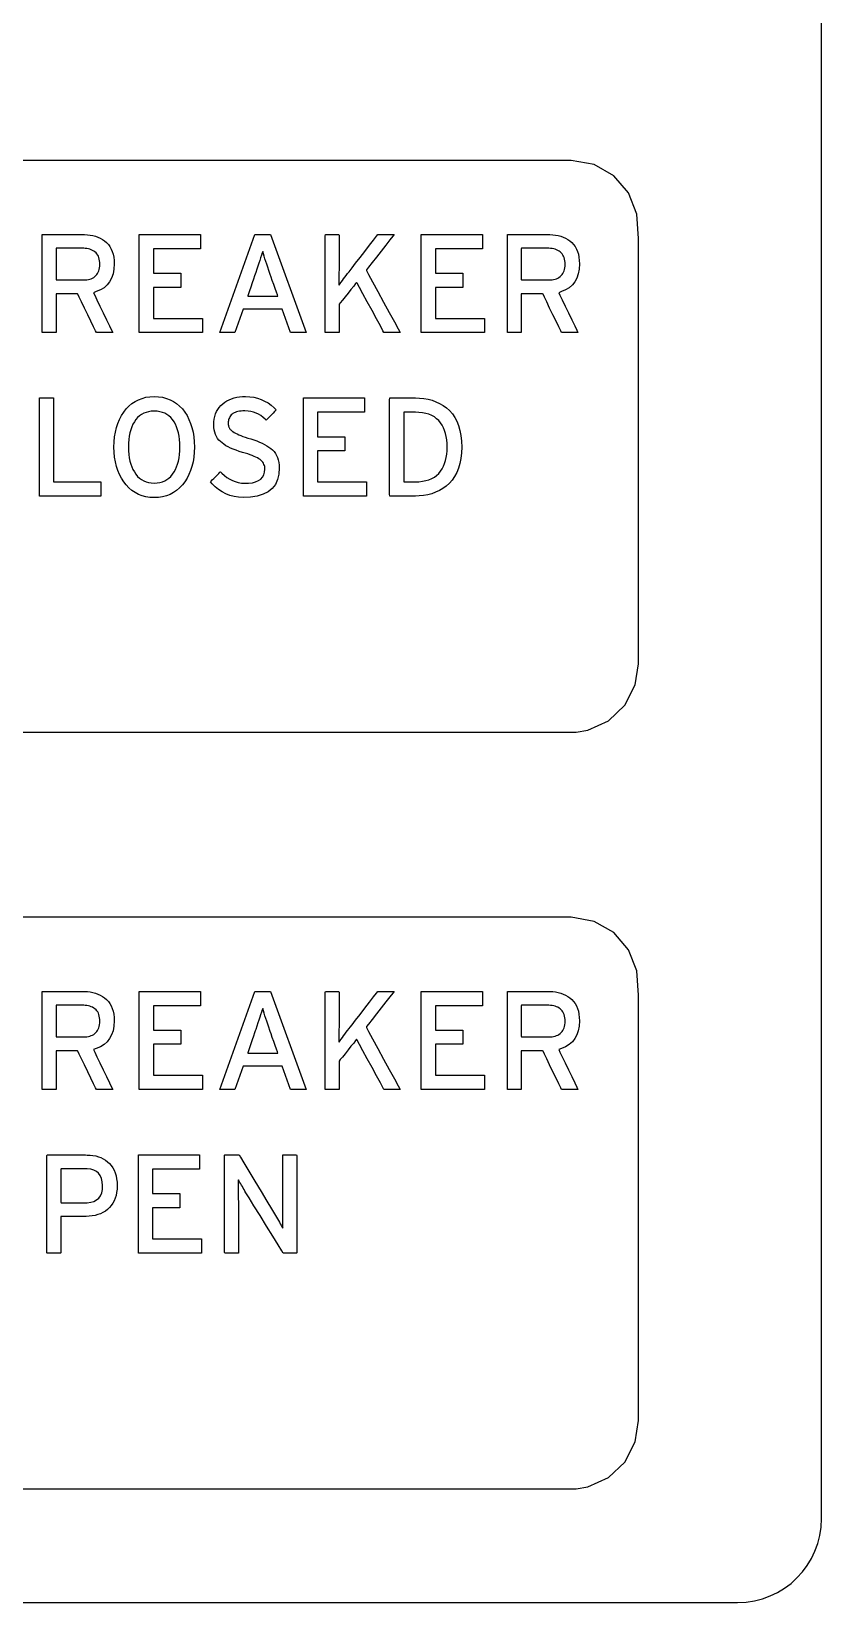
# Model space of a CAD drawing. Extents: x 1 to 47.7, y 0.2 to 33.3.
# Drawn here: x 17.438 to 18.378, y 10.799 to 12.667 of the extents above; entities that cross this region are included whole.
import ezdxf

# ---------------------------------------------------------------- set-up
doc = ezdxf.new("R2010")
doc.units = 0
doc.header["$MEASUREMENT"] = 0
doc.layers.add('4_0_____DWG', color=7, linetype='CONTINUOUS')

msp = doc.modelspace()

# ---------------------------------------------------------------- linework, layer by layer
at = {"layer": '4_0_____DWG'}
for points in [[(17.3985, 10.7985), (17.4756, 10.7985), (17.513, 10.7985), (17.5497, 10.7985), (17.5855, 10.7985), (17.6205, 10.7985), (17.6548, 10.7985), (17.6882, 10.7985), (17.7208, 10.7985), (17.7526, 10.7985), (17.7835, 10.7985), (17.8136, 10.7985), (17.8428, 10.7985), (17.8712, 10.7985), (17.8987, 10.7985), (17.9253, 10.7985), (17.951, 10.7985), (17.9758, 10.7985), (17.9997, 10.7985), (18.0226, 10.7985), (18.0447, 10.7985), (18.0658, 10.7985), (18.086, 10.7985), (18.1052, 10.7985), (18.1235, 10.7985), (18.1407, 10.7985), (18.157, 10.7985), (18.1724, 10.7985), (18.1867, 10.7985), (18.2, 10.7985), (18.2123, 10.7985), (18.2236, 10.7985), (18.2338, 10.7985), (18.243, 10.7985), (18.2512, 10.7985), (18.2582, 10.7985), (18.2643, 10.7985), (18.2692, 10.7985), (18.2731, 10.7985), (18.2759, 10.7985), (18.2775, 10.7985), (18.2781, 10.7985), (18.2883, 10.799), (18.2982, 10.8005), (18.3078, 10.803), (18.317, 10.8064), (18.3257, 10.8106), (18.334, 10.8156), (18.3417, 10.8214), (18.3488, 10.8278), (18.3552, 10.8349), (18.361, 10.8426), (18.366, 10.8509), (18.3702, 10.8596), (18.3736, 10.8688), (18.376, 10.8784), (18.3776, 10.8883), (18.3781, 10.8985), (18.3781, 10.8992), (18.3781, 10.901), (18.3781, 10.9042), (18.3781, 10.9085), (18.3781, 10.914), (18.3781, 10.9207), (18.3781, 10.9286), (18.3781, 10.9375), (18.3781, 10.9476), (18.3781, 10.9588), (18.3781, 10.9711), (18.3781, 10.9844), (18.3781, 10.9988), (18.3781, 11.0141), (18.3781, 11.0305), (18.3781, 11.0478), (18.3781, 11.0661), (18.3781, 11.0854), (18.3781, 11.1055), (18.3781, 11.1265), (18.3781, 11.1484), (18.3781, 11.1712), (18.3781, 11.1948), (18.3781, 11.2192), (18.3781, 11.2444), (18.3781, 11.2704), (18.3781, 11.3246), (18.3781, 11.3817), (18.3781, 11.4415), (18.3781, 11.5038), (18.3781, 11.5686), (18.3781, 11.6355), (18.3781, 11.7045), (18.3781, 11.7754), (18.3781, 11.8481), (18.3781, 11.9224), (18.3781, 11.9981), (18.3781, 12.075), (18.3781, 12.1531), (18.3781, 12.2322), (18.3781, 12.312), (18.3781, 12.4734), (18.3781, 12.6361), (18.3781, 12.7988)], [(17.2329, 11.8335), (17.4397, 11.8335), (17.6464, 11.8335), (17.7435, 11.8335), (17.8331, 11.8335), (17.9126, 11.8335), (17.9796, 11.8335), (18.0314, 11.8335), (18.0657, 11.8335), (18.0798, 11.8335), (18.0862, 11.8338), (18.1, 11.8361), (18.1248, 11.8472), (18.1442, 11.8657), (18.1565, 11.8898), (18.1601, 11.915), (18.1601, 11.9244), (18.1601, 11.9415), (18.1601, 11.9948), (18.1601, 12.0667), (18.1601, 12.1492), (18.1601, 12.3129), (18.1601, 12.3779), (18.1601, 12.4207), (18.1584, 12.4496), (18.1485, 12.475), (18.1309, 12.4953), (18.1076, 12.5087), (18.0801, 12.5135), (18.0801, 12.5135), (18.069, 12.5135), (18.0374, 12.5135), (17.9879, 12.5135), (17.923, 12.5135), (17.8451, 12.5135), (17.7569, 12.5135), (17.5591, 12.5135), (17.3499, 12.5135)], [(17.5665, 12.3089), (17.5665, 12.4255), (17.6393, 12.4255), (17.6393, 12.4086), (17.5834, 12.4086), (17.5834, 12.3796), (17.6159, 12.3796), (17.6159, 12.3627), (17.5834, 12.3627), (17.5834, 12.3258), (17.6418, 12.3258), (17.6418, 12.3089), (17.5665, 12.3089)], [(17.7464, 12.3089), (17.7366, 12.3366), (17.6899, 12.3366), (17.6802, 12.3089), (17.6621, 12.3089), (17.7041, 12.4255), (17.7226, 12.4255), (17.7651, 12.3089), (17.7464, 12.3089)], [(17.9018, 12.3089), (17.9018, 12.4255), (17.9746, 12.4255), (17.9746, 12.4086), (17.9187, 12.4086), (17.9187, 12.3796), (17.9512, 12.3796), (17.9512, 12.3627), (17.9187, 12.3627), (17.9187, 12.3258), (17.9771, 12.3258), (17.9771, 12.3089), (17.9018, 12.3089)], [(17.4476, 12.1144), (17.4476, 12.2311), (17.4645, 12.2311), (17.4645, 12.1315), (17.5208, 12.1315), (17.5208, 12.1144), (17.4476, 12.1144)], [(17.7617, 12.1144), (17.7617, 12.2311), (17.8345, 12.2311), (17.8345, 12.2141), (17.7786, 12.2141), (17.7786, 12.1851), (17.811, 12.1851), (17.811, 12.1682), (17.7786, 12.1682), (17.7786, 12.1314), (17.8369, 12.1314), (17.8369, 12.1144), (17.7617, 12.1144)], [(17.2329, 10.9336), (17.4397, 10.9336), (17.6464, 10.9336), (17.7435, 10.9336), (17.8331, 10.9336), (17.9126, 10.9336), (17.9796, 10.9336), (18.0314, 10.9336), (18.0657, 10.9336), (18.0798, 10.9336), (18.0862, 10.9338), (18.1, 10.9361), (18.1248, 10.9472), (18.1442, 10.9657), (18.1565, 10.9898), (18.1601, 11.0151), (18.1601, 11.0244), (18.1601, 11.0415), (18.1601, 11.0948), (18.1601, 11.1668), (18.1601, 11.2492), (18.1601, 11.413), (18.1601, 11.4779), (18.1601, 11.5207), (18.1584, 11.5497), (18.1485, 11.575), (18.1309, 11.5953), (18.1076, 11.6087), (18.0801, 11.6136), (18.0801, 11.6136), (18.069, 11.6136), (18.0374, 11.6136), (17.9879, 11.6136), (17.923, 11.6136), (17.8451, 11.6136), (17.7569, 11.6136), (17.5591, 11.6136), (17.3499, 11.6136)], [(17.5665, 11.4087), (17.5665, 11.5253), (17.6393, 11.5253), (17.6393, 11.5084), (17.5834, 11.5084), (17.5834, 11.4794), (17.6159, 11.4794), (17.6159, 11.4625), (17.5834, 11.4625), (17.5834, 11.4256), (17.6418, 11.4256), (17.6418, 11.4087), (17.5665, 11.4087)], [(17.7464, 11.4087), (17.7366, 11.4364), (17.6899, 11.4364), (17.6802, 11.4087), (17.6621, 11.4087), (17.7041, 11.5253), (17.7226, 11.5253), (17.7651, 11.4087), (17.7464, 11.4087)], [(17.9018, 11.4087), (17.9018, 11.5253), (17.9746, 11.5253), (17.9746, 11.5084), (17.9187, 11.5084), (17.9187, 11.4794), (17.9512, 11.4794), (17.9512, 11.4625), (17.9187, 11.4625), (17.9187, 11.4256), (17.9771, 11.4256), (17.9771, 11.4087), (17.9018, 11.4087)], [(17.5654, 11.2142), (17.5654, 11.3309), (17.6382, 11.3309), (17.6382, 11.3139), (17.5823, 11.3139), (17.5823, 11.2849), (17.6148, 11.2849), (17.6148, 11.268), (17.5823, 11.268), (17.5823, 11.2312), (17.6406, 11.2312), (17.6406, 11.2142), (17.5654, 11.2142)]]:
    msp.add_lwpolyline(points, dxfattribs=at)
for points in [[(17.5367, 12.3906), (17.5363, 12.3844), (17.5352, 12.3788), (17.5335, 12.3738), (17.5312, 12.3694), (17.5282, 12.3656), (17.5245, 12.3623), (17.5202, 12.3596), (17.5153, 12.3576), (17.512, 12.3563), (17.5134, 12.3534), (17.5161, 12.3478), (17.5196, 12.3405), (17.5236, 12.3323), (17.5275, 12.3242), (17.531, 12.317), (17.5336, 12.3117), (17.5349, 12.309), (17.5345, 12.3089), (17.5329, 12.3089), (17.5303, 12.3089), (17.5271, 12.3089), (17.5238, 12.3089), (17.5205, 12.3089), (17.5178, 12.3089), (17.516, 12.3089), (17.5154, 12.3089), (17.5144, 12.3109), (17.5121, 12.3157), (17.5088, 12.3224), (17.5051, 12.3301), (17.5012, 12.3381), (17.4977, 12.3454), (17.4949, 12.3511), (17.4933, 12.3545), (17.4928, 12.355), (17.4911, 12.355), (17.488, 12.355), (17.484, 12.355), (17.4796, 12.355), (17.4753, 12.355), (17.4715, 12.355), (17.4688, 12.355), (17.4675, 12.355), (17.4675, 12.3539), (17.4675, 12.3498), (17.4675, 12.3435), (17.4675, 12.3359), (17.4675, 12.328), (17.4675, 12.3204), (17.4675, 12.3142), (17.4675, 12.31), (17.4675, 12.3089), (17.4666, 12.3089), (17.4648, 12.3089), (17.4624, 12.3089), (17.4596, 12.3089), (17.4567, 12.3089), (17.4542, 12.3089), (17.4522, 12.3089), (17.451, 12.3089), (17.4509, 12.3102), (17.4509, 12.3187), (17.4509, 12.3333), (17.4509, 12.3517), (17.4509, 12.3718), (17.4509, 12.3914), (17.4509, 12.4083), (17.4509, 12.4204), (17.4509, 12.4255), (17.4524, 12.4255), (17.4571, 12.4255), (17.464, 12.4255), (17.4722, 12.4255), (17.4807, 12.4255), (17.4887, 12.4255), (17.4953, 12.4255), (17.4994, 12.4255), (17.5014, 12.4255), (17.5049, 12.4253), (17.5082, 12.4249), (17.5114, 12.4243), (17.5144, 12.4235), (17.5173, 12.4224), (17.5201, 12.4211), (17.5227, 12.4196), (17.5252, 12.4179), (17.5276, 12.4159), (17.5297, 12.4136), (17.5315, 12.4111), (17.5331, 12.4083), (17.5344, 12.4053), (17.5354, 12.402), (17.5361, 12.3985), (17.5366, 12.3947)], [(17.5197, 12.3901), (17.5196, 12.3923), (17.5193, 12.3943), (17.5189, 12.3962), (17.5184, 12.398), (17.5178, 12.3996), (17.517, 12.4011), (17.516, 12.4025), (17.515, 12.4037), (17.5137, 12.4048), (17.5124, 12.4058), (17.511, 12.4067), (17.5094, 12.4074), (17.5078, 12.408), (17.506, 12.4085), (17.5042, 12.4088), (17.5022, 12.409), (17.5004, 12.4091), (17.4988, 12.4091), (17.4951, 12.4091), (17.4901, 12.4091), (17.4844, 12.4091), (17.4786, 12.4091), (17.4734, 12.4091), (17.4695, 12.4091), (17.4676, 12.4091), (17.4675, 12.4083), (17.4675, 12.405), (17.4675, 12.3999), (17.4675, 12.3936), (17.4675, 12.3869), (17.4675, 12.3806), (17.4675, 12.3755), (17.4675, 12.3722), (17.4676, 12.3715), (17.4695, 12.3715), (17.4734, 12.3715), (17.4786, 12.3715), (17.4844, 12.3715), (17.4901, 12.3715), (17.4951, 12.3715), (17.4988, 12.3715), (17.5004, 12.3715), (17.5022, 12.3715), (17.5041, 12.3717), (17.5059, 12.372), (17.5077, 12.3724), (17.5093, 12.373), (17.5108, 12.3737), (17.5123, 12.3745), (17.5136, 12.3755), (17.5148, 12.3766), (17.5159, 12.3778), (17.5169, 12.3791), (17.5177, 12.3806), (17.5184, 12.3823), (17.5189, 12.384), (17.5193, 12.3859), (17.5196, 12.388)], [(17.8575, 12.3089), (17.8563, 12.3111), (17.8532, 12.3169), (17.8486, 12.3253), (17.8433, 12.3351), (17.8377, 12.3453), (17.8325, 12.3549), (17.8283, 12.3626), (17.8257, 12.3675), (17.825, 12.3686), (17.8238, 12.3671), (17.8215, 12.3642), (17.8183, 12.3603), (17.8148, 12.3559), (17.8112, 12.3515), (17.808, 12.3475), (17.8056, 12.3444), (17.8042, 12.3427), (17.8041, 12.3421), (17.8041, 12.3397), (17.8041, 12.3355), (17.8041, 12.3302), (17.8041, 12.3245), (17.8041, 12.3189), (17.8041, 12.314), (17.8041, 12.3105), (17.8041, 12.3089), (17.8036, 12.3089), (17.8021, 12.3089), (17.7999, 12.3089), (17.7973, 12.3089), (17.7944, 12.3089), (17.7918, 12.3089), (17.7896, 12.3089), (17.7881, 12.3089), (17.7877, 12.309), (17.7877, 12.3144), (17.7877, 12.3266), (17.7877, 12.3434), (17.7877, 12.3629), (17.7877, 12.3828), (17.7877, 12.401), (17.7877, 12.4155), (17.7877, 12.4241), (17.7878, 12.4255), (17.7888, 12.4255), (17.7908, 12.4255), (17.7933, 12.4255), (17.7961, 12.4255), (17.7988, 12.4255), (17.8013, 12.4255), (17.8031, 12.4255), (17.804, 12.4255), (17.8041, 12.4247), (17.8041, 12.4215), (17.8041, 12.4163), (17.8041, 12.4099), (17.8041, 12.4031), (17.8041, 12.3965), (17.8041, 12.3909), (17.8041, 12.387), (17.8041, 12.3855), (17.8041, 12.383), (17.804, 12.3806), (17.804, 12.3782), (17.804, 12.3758), (17.804, 12.3734), (17.8039, 12.3711), (17.8039, 12.3687), (17.8038, 12.3664), (17.8041, 12.3653), (17.8053, 12.3671), (17.8067, 12.3689), (17.808, 12.3708), (17.8095, 12.3727), (17.811, 12.3748), (17.8126, 12.3769), (17.8143, 12.3791), (17.8161, 12.3813), (17.8172, 12.3829), (17.8197, 12.386), (17.8238, 12.3914), (17.8291, 12.3981), (17.8348, 12.4055), (17.8404, 12.4127), (17.8452, 12.419), (17.8487, 12.4235), (17.8502, 12.4255), (17.8508, 12.4255), (17.8525, 12.4255), (17.8551, 12.4255), (17.8582, 12.4255), (17.8615, 12.4255), (17.8647, 12.4255), (17.8673, 12.4255), (17.869, 12.4255), (17.8695, 12.4255), (17.8679, 12.4235), (17.8645, 12.4191), (17.8597, 12.413), (17.8542, 12.4059), (17.8485, 12.3987), (17.8433, 12.3921), (17.8392, 12.3868), (17.8368, 12.3837), (17.8367, 12.3827), (17.8393, 12.3778), (17.844, 12.3691), (17.8502, 12.3577), (17.8571, 12.3451), (17.8639, 12.3326), (17.8699, 12.3215), (17.8744, 12.3133), (17.8766, 12.3091), (17.8764, 12.3089), (17.8748, 12.3089), (17.8723, 12.3089), (17.8692, 12.3089), (17.866, 12.3089), (17.8628, 12.3089), (17.8601, 12.3089), (17.8582, 12.3089)], [(18.0901, 12.3906), (18.0897, 12.3844), (18.0886, 12.3788), (18.0869, 12.3738), (18.0845, 12.3694), (18.0816, 12.3656), (18.0779, 12.3623), (18.0736, 12.3596), (18.0687, 12.3576), (18.0654, 12.3563), (18.0668, 12.3534), (18.0695, 12.3478), (18.073, 12.3405), (18.077, 12.3323), (18.0809, 12.3242), (18.0844, 12.317), (18.087, 12.3117), (18.0882, 12.309), (18.0879, 12.3089), (18.0863, 12.3089), (18.0837, 12.3089), (18.0805, 12.3089), (18.0772, 12.3089), (18.0739, 12.3089), (18.0712, 12.3089), (18.0694, 12.3089), (18.0688, 12.3089), (18.0678, 12.3109), (18.0655, 12.3157), (18.0622, 12.3224), (18.0585, 12.3301), (18.0546, 12.3381), (18.0511, 12.3454), (18.0483, 12.3511), (18.0467, 12.3545), (18.0462, 12.355), (18.0445, 12.355), (18.0414, 12.355), (18.0374, 12.355), (18.033, 12.355), (18.0287, 12.355), (18.0249, 12.355), (18.0222, 12.355), (18.0209, 12.355), (18.0209, 12.3539), (18.0209, 12.3498), (18.0209, 12.3435), (18.0209, 12.3359), (18.0209, 12.328), (18.0209, 12.3204), (18.0209, 12.3142), (18.0209, 12.31), (18.0208, 12.3089), (18.02, 12.3089), (18.0182, 12.3089), (18.0158, 12.3089), (18.013, 12.3089), (18.0101, 12.3089), (18.0075, 12.3089), (18.0055, 12.3089), (18.0044, 12.3089), (18.0043, 12.3102), (18.0043, 12.3187), (18.0043, 12.3333), (18.0043, 12.3517), (18.0043, 12.3718), (18.0043, 12.3914), (18.0043, 12.4083), (18.0043, 12.4204), (18.0043, 12.4255), (18.0058, 12.4255), (18.0105, 12.4255), (18.0174, 12.4255), (18.0255, 12.4255), (18.0341, 12.4255), (18.0421, 12.4255), (18.0487, 12.4255), (18.0528, 12.4255), (18.0548, 12.4255), (18.0582, 12.4253), (18.0616, 12.4249), (18.0647, 12.4243), (18.0678, 12.4235), (18.0707, 12.4224), (18.0735, 12.4211), (18.0761, 12.4196), (18.0786, 12.4179), (18.081, 12.4159), (18.0831, 12.4136), (18.0849, 12.4111), (18.0865, 12.4083), (18.0878, 12.4053), (18.0888, 12.402), (18.0895, 12.3985), (18.0899, 12.3947)], [(18.0731, 12.3901), (18.0729, 12.3923), (18.0727, 12.3943), (18.0723, 12.3962), (18.0718, 12.398), (18.0711, 12.3996), (18.0703, 12.4011), (18.0694, 12.4025), (18.0683, 12.4037), (18.0671, 12.4048), (18.0658, 12.4058), (18.0644, 12.4067), (18.0628, 12.4074), (18.0612, 12.408), (18.0594, 12.4085), (18.0576, 12.4088), (18.0556, 12.409), (18.0538, 12.4091), (18.0522, 12.4091), (18.0485, 12.4091), (18.0435, 12.4091), (18.0378, 12.4091), (18.032, 12.4091), (18.0268, 12.4091), (18.0229, 12.4091), (18.021, 12.4091), (18.0209, 12.4083), (18.0209, 12.405), (18.0209, 12.3999), (18.0209, 12.3936), (18.0209, 12.3869), (18.0209, 12.3806), (18.0209, 12.3755), (18.0209, 12.3722), (18.021, 12.3715), (18.0229, 12.3715), (18.0268, 12.3715), (18.032, 12.3715), (18.0378, 12.3715), (18.0435, 12.3715), (18.0485, 12.3715), (18.0522, 12.3715), (18.0538, 12.3715), (18.0556, 12.3715), (18.0575, 12.3717), (18.0593, 12.372), (18.0611, 12.3724), (18.0627, 12.373), (18.0642, 12.3737), (18.0656, 12.3745), (18.067, 12.3755), (18.0682, 12.3766), (18.0693, 12.3778), (18.0703, 12.3791), (18.0711, 12.3806), (18.0718, 12.3823), (18.0723, 12.384), (18.0727, 12.3859), (18.0729, 12.388)], [(17.7219, 12.379), (17.7206, 12.3829), (17.7193, 12.3865), (17.7182, 12.3901), (17.7171, 12.3934), (17.716, 12.3966), (17.715, 12.3997), (17.7141, 12.4026), (17.7133, 12.4054), (17.7125, 12.4038), (17.7117, 12.4009), (17.7107, 12.3979), (17.7098, 12.3948), (17.7087, 12.3915), (17.7076, 12.388), (17.7064, 12.3843), (17.7051, 12.3804), (17.7044, 12.3785), (17.7036, 12.3762), (17.7023, 12.3725), (17.7008, 12.3679), (17.6991, 12.3631), (17.6975, 12.3585), (17.6962, 12.3548), (17.6954, 12.3526), (17.6955, 12.3522), (17.6981, 12.3522), (17.7027, 12.3522), (17.7087, 12.3522), (17.7152, 12.3522), (17.7215, 12.3522), (17.7268, 12.3522), (17.7303, 12.3522), (17.7312, 12.3522), (17.7307, 12.3537), (17.7296, 12.3569), (17.7281, 12.3612), (17.7264, 12.3661), (17.7247, 12.3709), (17.7233, 12.375), (17.7223, 12.3779)], [(17.632, 12.1728), (17.6318, 12.1666), (17.6313, 12.1607), (17.6304, 12.1551), (17.6291, 12.1498), (17.6275, 12.1447), (17.6256, 12.14), (17.6233, 12.1356), (17.6207, 12.1315), (17.6177, 12.1277), (17.6144, 12.1242), (17.6109, 12.1212), (17.6071, 12.1186), (17.603, 12.1165), (17.5987, 12.1149), (17.5941, 12.1137), (17.5892, 12.1129), (17.5841, 12.1126), (17.579, 12.1129), (17.5742, 12.1137), (17.5697, 12.1149), (17.5654, 12.1165), (17.5614, 12.1186), (17.5576, 12.1212), (17.5541, 12.1242), (17.5509, 12.1277), (17.5479, 12.1315), (17.5453, 12.1356), (17.5429, 12.14), (17.5409, 12.1447), (17.5393, 12.1498), (17.538, 12.1551), (17.5371, 12.1607), (17.5366, 12.1666), (17.5363, 12.1728), (17.5366, 12.179), (17.5371, 12.1849), (17.538, 12.1905), (17.5393, 12.1959), (17.5409, 12.2009), (17.5429, 12.2057), (17.5453, 12.2101), (17.5479, 12.2143), (17.5509, 12.2181), (17.5541, 12.2215), (17.5576, 12.2245), (17.5614, 12.227), (17.5654, 12.2291), (17.5697, 12.2307), (17.5742, 12.2319), (17.579, 12.2326), (17.5841, 12.2329), (17.5892, 12.2326), (17.5941, 12.2319), (17.5987, 12.2307), (17.603, 12.2291), (17.6071, 12.227), (17.6109, 12.2245), (17.6144, 12.2215), (17.6177, 12.2181), (17.6207, 12.2143), (17.6233, 12.2101), (17.6256, 12.2057), (17.6275, 12.2009), (17.6291, 12.1959), (17.6304, 12.1905), (17.6313, 12.1849), (17.6318, 12.179)], [(17.733, 12.1479), (17.7325, 12.1406), (17.731, 12.1341), (17.7283, 12.1284), (17.7246, 12.1236), (17.7197, 12.1197), (17.7138, 12.1166), (17.7067, 12.1144), (17.6986, 12.113), (17.6901, 12.1126), (17.6845, 12.113), (17.6792, 12.1139), (17.6742, 12.1153), (17.6695, 12.1171), (17.665, 12.1194), (17.6608, 12.1221), (17.6568, 12.1253), (17.6531, 12.1289), (17.6511, 12.1315), (17.6518, 12.1322), (17.6532, 12.1336), (17.655, 12.1354), (17.657, 12.1374), (17.659, 12.1394), (17.6609, 12.1413), (17.6623, 12.1427), (17.663, 12.1434), (17.6648, 12.1418), (17.6677, 12.139), (17.6708, 12.1367), (17.674, 12.1346), (17.6773, 12.1329), (17.6807, 12.1316), (17.6842, 12.1306), (17.6879, 12.13), (17.6916, 12.1297), (17.6964, 12.1298), (17.701, 12.1303), (17.7049, 12.1313), (17.7083, 12.1328), (17.711, 12.1346), (17.7132, 12.1369), (17.7147, 12.1397), (17.7156, 12.1429), (17.716, 12.1465), (17.7159, 12.1481), (17.7157, 12.1495), (17.7153, 12.1509), (17.7148, 12.1522), (17.7142, 12.1534), (17.7134, 12.1546), (17.7125, 12.1557), (17.7115, 12.1568), (17.7102, 12.1578), (17.7088, 12.1588), (17.7071, 12.1598), (17.7052, 12.1607), (17.7031, 12.1617), (17.7008, 12.1627), (17.6982, 12.1636), (17.6955, 12.1645), (17.6925, 12.1654), (17.6891, 12.1664), (17.6852, 12.1676), (17.6816, 12.1689), (17.6783, 12.1702), (17.6751, 12.1715), (17.6722, 12.1729), (17.6695, 12.1744), (17.6671, 12.176), (17.6649, 12.1776), (17.6629, 12.1792), (17.6611, 12.181), (17.6596, 12.183), (17.6583, 12.1852), (17.6572, 12.1877), (17.6563, 12.1903), (17.6557, 12.1932), (17.6553, 12.1962), (17.6551, 12.1995), (17.6552, 12.2029), (17.6555, 12.2061), (17.6562, 12.2092), (17.6571, 12.2122), (17.6583, 12.2149), (17.6598, 12.2175), (17.6615, 12.2199), (17.6635, 12.2222), (17.6658, 12.2243), (17.6682, 12.2261), (17.6708, 12.2277), (17.6735, 12.229), (17.6763, 12.2302), (17.6793, 12.2312), (17.6824, 12.2319), (17.6857, 12.2325), (17.6891, 12.2328), (17.6928, 12.2329), (17.6978, 12.2326), (17.7026, 12.232), (17.7071, 12.2309), (17.7115, 12.2294), (17.7156, 12.2275), (17.7196, 12.2253), (17.7234, 12.2226), (17.7269, 12.2195), (17.7293, 12.2171), (17.7286, 12.2164), (17.7273, 12.215), (17.7256, 12.2132), (17.7236, 12.2111), (17.7216, 12.209), (17.7197, 12.2071), (17.7183, 12.2057), (17.7175, 12.2048), (17.7162, 12.2058), (17.7138, 12.2081), (17.7111, 12.2101), (17.7084, 12.2117), (17.7055, 12.2131), (17.7024, 12.2142), (17.6991, 12.2151), (17.6958, 12.2156), (17.6922, 12.2158), (17.6895, 12.2158), (17.6875, 12.2156), (17.6855, 12.2154), (17.6837, 12.215), (17.6821, 12.2146), (17.6805, 12.214), (17.6792, 12.2134), (17.6779, 12.2127), (17.6768, 12.2118), (17.6758, 12.2109), (17.675, 12.2098), (17.6742, 12.2088), (17.6736, 12.2077), (17.6731, 12.2065), (17.6727, 12.2053), (17.6724, 12.204), (17.6722, 12.2026), (17.6721, 12.2013), (17.6722, 12.2006), (17.6722, 12.2), (17.6723, 12.1993), (17.6724, 12.1987), (17.6725, 12.1981), (17.6727, 12.1976), (17.6729, 12.197), (17.6731, 12.1965), (17.6733, 12.196), (17.6736, 12.1954), (17.6739, 12.1949), (17.6743, 12.1943), (17.6747, 12.1938), (17.6752, 12.1933), (17.6757, 12.1928), (17.6763, 12.1923), (17.6769, 12.1917), (17.6778, 12.1911), (17.6792, 12.1902), (17.6809, 12.1892), (17.6828, 12.1883), (17.6849, 12.1874), (17.6872, 12.1864), (17.6898, 12.1855), (17.6926, 12.1845), (17.6956, 12.1835), (17.6992, 12.1824), (17.7028, 12.1813), (17.7063, 12.18), (17.7095, 12.1787), (17.7126, 12.1773), (17.7154, 12.1758), (17.7181, 12.1743), (17.7206, 12.1727), (17.7229, 12.1711), (17.725, 12.1693), (17.7268, 12.1673), (17.7285, 12.1652), (17.7298, 12.1628), (17.7309, 12.1602), (17.7318, 12.1574), (17.7325, 12.1545), (17.7329, 12.1513)], [(17.95, 12.1727), (17.9497, 12.1657), (17.9489, 12.1592), (17.9478, 12.1531), (17.9462, 12.1475), (17.9441, 12.1424), (17.9416, 12.1377), (17.9387, 12.1335), (17.9353, 12.1297), (17.9315, 12.1264), (17.9275, 12.1236), (17.9234, 12.1211), (17.919, 12.119), (17.9144, 12.1173), (17.9097, 12.116), (17.9047, 12.1151), (17.8995, 12.1146), (17.8949, 12.1144), (17.8934, 12.1144), (17.89, 12.1144), (17.8853, 12.1144), (17.8799, 12.1144), (17.8745, 12.1144), (17.8697, 12.1144), (17.8661, 12.1144), (17.8643, 12.1144), (17.8641, 12.1168), (17.8641, 12.1269), (17.8641, 12.1429), (17.8641, 12.1624), (17.8641, 12.1831), (17.8641, 12.2026), (17.8641, 12.2185), (17.8641, 12.2287), (17.8643, 12.2311), (17.8661, 12.2311), (17.8697, 12.2311), (17.8745, 12.2311), (17.8799, 12.2311), (17.8853, 12.2311), (17.89, 12.2311), (17.8934, 12.2311), (17.8949, 12.2311), (17.8996, 12.231), (17.9049, 12.2305), (17.9099, 12.2296), (17.9147, 12.2284), (17.9193, 12.2267), (17.9237, 12.2247), (17.9279, 12.2222), (17.9318, 12.2194), (17.9356, 12.2161), (17.9389, 12.2124), (17.9418, 12.2081), (17.9442, 12.2034), (17.9462, 12.1982), (17.9478, 12.1926), (17.949, 12.1864), (17.9497, 12.1798)], [(17.6148, 12.1728), (17.6147, 12.1774), (17.6144, 12.1817), (17.6138, 12.1858), (17.6131, 12.1897), (17.6121, 12.1933), (17.6109, 12.1967), (17.6096, 12.1999), (17.608, 12.2028), (17.6061, 12.2055), (17.6041, 12.2078), (17.6018, 12.2098), (17.5994, 12.2115), (17.5967, 12.2129), (17.5939, 12.214), (17.5908, 12.2148), (17.5876, 12.2153), (17.5841, 12.2155), (17.5807, 12.2153), (17.5775, 12.2148), (17.5745, 12.214), (17.5717, 12.2129), (17.5691, 12.2115), (17.5667, 12.2098), (17.5644, 12.2078), (17.5624, 12.2055), (17.5606, 12.2028), (17.5589, 12.1999), (17.5575, 12.1967), (17.5563, 12.1933), (17.5553, 12.1897), (17.5546, 12.1858), (17.554, 12.1817), (17.5537, 12.1774), (17.5536, 12.1728), (17.5537, 12.1683), (17.554, 12.164), (17.5546, 12.1599), (17.5553, 12.1561), (17.5563, 12.1525), (17.5575, 12.1491), (17.5589, 12.146), (17.5606, 12.1431), (17.5624, 12.1404), (17.5644, 12.1379), (17.5667, 12.1358), (17.5691, 12.134), (17.5717, 12.1326), (17.5745, 12.1314), (17.5775, 12.1306), (17.5807, 12.1301), (17.5841, 12.13), (17.5876, 12.1301), (17.5908, 12.1306), (17.5939, 12.1314), (17.5967, 12.1326), (17.5994, 12.134), (17.6018, 12.1358), (17.6041, 12.1379), (17.6061, 12.1404), (17.608, 12.1431), (17.6096, 12.146), (17.6109, 12.1491), (17.6121, 12.1525), (17.6131, 12.1561), (17.6138, 12.1599), (17.6144, 12.164), (17.6147, 12.1683)], [(17.9328, 12.1727), (17.9326, 12.1771), (17.9323, 12.1812), (17.9316, 12.1852), (17.9308, 12.1889), (17.9297, 12.1924), (17.9283, 12.1957), (17.9267, 12.1987), (17.9249, 12.2016), (17.9227, 12.2042), (17.9202, 12.2065), (17.9175, 12.2086), (17.9144, 12.2103), (17.9109, 12.2117), (17.9072, 12.2127), (17.9032, 12.2135), (17.8989, 12.214), (17.8949, 12.2141), (17.8942, 12.2141), (17.8927, 12.2141), (17.8906, 12.2141), (17.8882, 12.2141), (17.8857, 12.2141), (17.8836, 12.2141), (17.8819, 12.2141), (17.8811, 12.2141), (17.881, 12.2124), (17.881, 12.2053), (17.881, 12.1939), (17.881, 12.1801), (17.881, 12.1654), (17.881, 12.1516), (17.881, 12.1402), (17.881, 12.133), (17.8811, 12.1314), (17.8819, 12.1314), (17.8836, 12.1314), (17.8857, 12.1314), (17.8882, 12.1314), (17.8906, 12.1314), (17.8927, 12.1314), (17.8942, 12.1314), (17.8949, 12.1314), (17.8989, 12.1315), (17.9032, 12.132), (17.9072, 12.1328), (17.9109, 12.1339), (17.9144, 12.1353), (17.9175, 12.137), (17.9202, 12.1391), (17.9227, 12.1415), (17.9249, 12.1442), (17.9267, 12.147), (17.9283, 12.1501), (17.9297, 12.1533), (17.9308, 12.1568), (17.9316, 12.1605), (17.9323, 12.1643), (17.9326, 12.1684)], [(17.5367, 11.4904), (17.5363, 11.4842), (17.5352, 11.4786), (17.5335, 11.4736), (17.5312, 11.4692), (17.5282, 11.4654), (17.5245, 11.4621), (17.5202, 11.4594), (17.5153, 11.4574), (17.512, 11.4561), (17.5134, 11.4532), (17.5161, 11.4476), (17.5196, 11.4403), (17.5236, 11.4321), (17.5275, 11.424), (17.531, 11.4168), (17.5336, 11.4115), (17.5349, 11.4088), (17.5345, 11.4087), (17.5329, 11.4087), (17.5303, 11.4087), (17.5271, 11.4087), (17.5238, 11.4087), (17.5205, 11.4087), (17.5178, 11.4087), (17.516, 11.4087), (17.5154, 11.4087), (17.5144, 11.4107), (17.5121, 11.4155), (17.5088, 11.4222), (17.5051, 11.4299), (17.5012, 11.4379), (17.4977, 11.4452), (17.4949, 11.4509), (17.4933, 11.4543), (17.4928, 11.4548), (17.4911, 11.4548), (17.488, 11.4548), (17.484, 11.4548), (17.4796, 11.4548), (17.4753, 11.4548), (17.4715, 11.4548), (17.4688, 11.4548), (17.4675, 11.4548), (17.4675, 11.4537), (17.4675, 11.4496), (17.4675, 11.4433), (17.4675, 11.4357), (17.4675, 11.4278), (17.4675, 11.4202), (17.4675, 11.414), (17.4675, 11.4098), (17.4675, 11.4087), (17.4666, 11.4087), (17.4648, 11.4087), (17.4624, 11.4087), (17.4596, 11.4087), (17.4567, 11.4087), (17.4542, 11.4087), (17.4522, 11.4087), (17.451, 11.4087), (17.4509, 11.41), (17.4509, 11.4185), (17.4509, 11.4331), (17.4509, 11.4515), (17.4509, 11.4716), (17.4509, 11.4912), (17.4509, 11.5081), (17.4509, 11.5202), (17.4509, 11.5253), (17.4524, 11.5253), (17.4571, 11.5253), (17.464, 11.5253), (17.4722, 11.5253), (17.4807, 11.5253), (17.4887, 11.5253), (17.4953, 11.5253), (17.4994, 11.5253), (17.5014, 11.5253), (17.5049, 11.5251), (17.5082, 11.5247), (17.5114, 11.5241), (17.5144, 11.5233), (17.5173, 11.5222), (17.5201, 11.5209), (17.5227, 11.5194), (17.5252, 11.5177), (17.5276, 11.5157), (17.5297, 11.5134), (17.5315, 11.5109), (17.5331, 11.5081), (17.5344, 11.5051), (17.5354, 11.5018), (17.5361, 11.4983), (17.5366, 11.4945)], [(17.8575, 11.4087), (17.8563, 11.4109), (17.8532, 11.4167), (17.8486, 11.4251), (17.8433, 11.4349), (17.8377, 11.4451), (17.8325, 11.4547), (17.8283, 11.4624), (17.8257, 11.4673), (17.825, 11.4684), (17.8238, 11.4669), (17.8215, 11.464), (17.8183, 11.4601), (17.8148, 11.4557), (17.8112, 11.4513), (17.808, 11.4473), (17.8056, 11.4442), (17.8042, 11.4425), (17.8041, 11.4419), (17.8041, 11.4395), (17.8041, 11.4353), (17.8041, 11.43), (17.8041, 11.4243), (17.8041, 11.4187), (17.8041, 11.4138), (17.8041, 11.4103), (17.8041, 11.4087), (17.8036, 11.4087), (17.8021, 11.4087), (17.7999, 11.4087), (17.7973, 11.4087), (17.7944, 11.4087), (17.7918, 11.4087), (17.7896, 11.4087), (17.7881, 11.4087), (17.7877, 11.4088), (17.7877, 11.4142), (17.7877, 11.4264), (17.7877, 11.4432), (17.7877, 11.4627), (17.7877, 11.4826), (17.7877, 11.5008), (17.7877, 11.5153), (17.7877, 11.5239), (17.7878, 11.5253), (17.7888, 11.5253), (17.7908, 11.5253), (17.7933, 11.5253), (17.7961, 11.5253), (17.7988, 11.5253), (17.8013, 11.5253), (17.8031, 11.5253), (17.804, 11.5253), (17.8041, 11.5245), (17.8041, 11.5213), (17.8041, 11.5161), (17.8041, 11.5097), (17.8041, 11.5029), (17.8041, 11.4963), (17.8041, 11.4907), (17.8041, 11.4868), (17.8041, 11.4853), (17.8041, 11.4828), (17.804, 11.4804), (17.804, 11.478), (17.804, 11.4756), (17.804, 11.4732), (17.8039, 11.4709), (17.8039, 11.4685), (17.8038, 11.4662), (17.8041, 11.4651), (17.8053, 11.4669), (17.8067, 11.4687), (17.808, 11.4706), (17.8095, 11.4725), (17.811, 11.4746), (17.8126, 11.4767), (17.8143, 11.4789), (17.8161, 11.4811), (17.8172, 11.4827), (17.8197, 11.4858), (17.8238, 11.4912), (17.8291, 11.4979), (17.8348, 11.5053), (17.8404, 11.5125), (17.8452, 11.5188), (17.8487, 11.5233), (17.8502, 11.5253), (17.8508, 11.5253), (17.8525, 11.5253), (17.8551, 11.5253), (17.8582, 11.5253), (17.8615, 11.5253), (17.8647, 11.5253), (17.8673, 11.5253), (17.869, 11.5253), (17.8695, 11.5253), (17.8679, 11.5233), (17.8645, 11.5189), (17.8597, 11.5128), (17.8542, 11.5057), (17.8485, 11.4985), (17.8433, 11.4919), (17.8392, 11.4866), (17.8368, 11.4835), (17.8367, 11.4825), (17.8393, 11.4776), (17.844, 11.4689), (17.8502, 11.4575), (17.8571, 11.4449), (17.8639, 11.4324), (17.8699, 11.4213), (17.8744, 11.4131), (17.8766, 11.4089), (17.8764, 11.4087), (17.8748, 11.4087), (17.8723, 11.4087), (17.8692, 11.4087), (17.866, 11.4087), (17.8628, 11.4087), (17.8601, 11.4087), (17.8582, 11.4087)], [(18.0901, 11.4904), (18.0897, 11.4842), (18.0886, 11.4786), (18.0869, 11.4736), (18.0845, 11.4692), (18.0816, 11.4654), (18.0779, 11.4621), (18.0736, 11.4594), (18.0687, 11.4574), (18.0654, 11.4561), (18.0668, 11.4532), (18.0695, 11.4476), (18.073, 11.4403), (18.077, 11.4321), (18.0809, 11.424), (18.0844, 11.4168), (18.087, 11.4115), (18.0882, 11.4088), (18.0879, 11.4087), (18.0863, 11.4087), (18.0837, 11.4087), (18.0805, 11.4087), (18.0772, 11.4087), (18.0739, 11.4087), (18.0712, 11.4087), (18.0694, 11.4087), (18.0688, 11.4087), (18.0678, 11.4107), (18.0655, 11.4155), (18.0622, 11.4222), (18.0585, 11.4299), (18.0546, 11.4379), (18.0511, 11.4452), (18.0483, 11.4509), (18.0467, 11.4543), (18.0462, 11.4548), (18.0445, 11.4548), (18.0414, 11.4548), (18.0374, 11.4548), (18.033, 11.4548), (18.0287, 11.4548), (18.0249, 11.4548), (18.0222, 11.4548), (18.0209, 11.4548), (18.0209, 11.4537), (18.0209, 11.4496), (18.0209, 11.4433), (18.0209, 11.4357), (18.0209, 11.4278), (18.0209, 11.4202), (18.0209, 11.414), (18.0209, 11.4098), (18.0208, 11.4087), (18.02, 11.4087), (18.0182, 11.4087), (18.0158, 11.4087), (18.013, 11.4087), (18.0101, 11.4087), (18.0075, 11.4087), (18.0055, 11.4087), (18.0044, 11.4087), (18.0043, 11.41), (18.0043, 11.4185), (18.0043, 11.4331), (18.0043, 11.4515), (18.0043, 11.4716), (18.0043, 11.4912), (18.0043, 11.5081), (18.0043, 11.5202), (18.0043, 11.5253), (18.0058, 11.5253), (18.0105, 11.5253), (18.0174, 11.5253), (18.0255, 11.5253), (18.0341, 11.5253), (18.0421, 11.5253), (18.0487, 11.5253), (18.0528, 11.5253), (18.0548, 11.5253), (18.0582, 11.5251), (18.0616, 11.5247), (18.0647, 11.5241), (18.0678, 11.5233), (18.0707, 11.5222), (18.0735, 11.5209), (18.0761, 11.5194), (18.0786, 11.5177), (18.081, 11.5157), (18.0831, 11.5134), (18.0849, 11.5109), (18.0865, 11.5081), (18.0878, 11.5051), (18.0888, 11.5018), (18.0895, 11.4983), (18.0899, 11.4945)], [(17.5197, 11.4899), (17.5196, 11.4921), (17.5193, 11.4941), (17.5189, 11.496), (17.5184, 11.4978), (17.5178, 11.4994), (17.517, 11.5009), (17.516, 11.5023), (17.515, 11.5035), (17.5137, 11.5046), (17.5124, 11.5056), (17.511, 11.5065), (17.5094, 11.5072), (17.5078, 11.5078), (17.506, 11.5083), (17.5042, 11.5086), (17.5022, 11.5088), (17.5004, 11.5089), (17.4988, 11.5089), (17.4951, 11.5089), (17.4901, 11.5089), (17.4844, 11.5089), (17.4786, 11.5089), (17.4734, 11.5089), (17.4695, 11.5089), (17.4676, 11.5089), (17.4675, 11.5081), (17.4675, 11.5048), (17.4675, 11.4997), (17.4675, 11.4934), (17.4675, 11.4867), (17.4675, 11.4804), (17.4675, 11.4753), (17.4675, 11.472), (17.4676, 11.4713), (17.4695, 11.4713), (17.4734, 11.4713), (17.4786, 11.4713), (17.4844, 11.4713), (17.4901, 11.4713), (17.4951, 11.4713), (17.4988, 11.4713), (17.5004, 11.4713), (17.5022, 11.4713), (17.5041, 11.4715), (17.5059, 11.4718), (17.5077, 11.4722), (17.5093, 11.4728), (17.5108, 11.4735), (17.5123, 11.4743), (17.5136, 11.4753), (17.5148, 11.4764), (17.5159, 11.4776), (17.5169, 11.4789), (17.5177, 11.4804), (17.5184, 11.4821), (17.5189, 11.4838), (17.5193, 11.4857), (17.5196, 11.4878)], [(17.7219, 11.4788), (17.7206, 11.4827), (17.7193, 11.4863), (17.7182, 11.4899), (17.7171, 11.4932), (17.716, 11.4964), (17.715, 11.4995), (17.7141, 11.5024), (17.7133, 11.5052), (17.7125, 11.5036), (17.7117, 11.5007), (17.7107, 11.4977), (17.7098, 11.4946), (17.7087, 11.4913), (17.7076, 11.4878), (17.7064, 11.4841), (17.7051, 11.4802), (17.7044, 11.4783), (17.7036, 11.476), (17.7023, 11.4723), (17.7008, 11.4677), (17.6991, 11.4629), (17.6975, 11.4583), (17.6962, 11.4546), (17.6954, 11.4524), (17.6955, 11.452), (17.6981, 11.452), (17.7027, 11.452), (17.7087, 11.452), (17.7152, 11.452), (17.7215, 11.452), (17.7268, 11.452), (17.7303, 11.452), (17.7312, 11.452), (17.7307, 11.4535), (17.7296, 11.4567), (17.7281, 11.461), (17.7264, 11.4659), (17.7247, 11.4707), (17.7233, 11.4748), (17.7223, 11.4777)], [(18.0731, 11.4899), (18.0729, 11.4921), (18.0727, 11.4941), (18.0723, 11.496), (18.0718, 11.4978), (18.0711, 11.4994), (18.0703, 11.5009), (18.0694, 11.5023), (18.0683, 11.5035), (18.0671, 11.5046), (18.0658, 11.5056), (18.0644, 11.5065), (18.0628, 11.5072), (18.0612, 11.5078), (18.0594, 11.5083), (18.0576, 11.5086), (18.0556, 11.5088), (18.0538, 11.5089), (18.0522, 11.5089), (18.0485, 11.5089), (18.0435, 11.5089), (18.0378, 11.5089), (18.032, 11.5089), (18.0268, 11.5089), (18.0229, 11.5089), (18.021, 11.5089), (18.0209, 11.5081), (18.0209, 11.5048), (18.0209, 11.4997), (18.0209, 11.4934), (18.0209, 11.4867), (18.0209, 11.4804), (18.0209, 11.4753), (18.0209, 11.472), (18.021, 11.4713), (18.0229, 11.4713), (18.0268, 11.4713), (18.032, 11.4713), (18.0378, 11.4713), (18.0435, 11.4713), (18.0485, 11.4713), (18.0522, 11.4713), (18.0538, 11.4713), (18.0556, 11.4713), (18.0575, 11.4715), (18.0593, 11.4718), (18.0611, 11.4722), (18.0627, 11.4728), (18.0642, 11.4735), (18.0656, 11.4743), (18.067, 11.4753), (18.0682, 11.4764), (18.0693, 11.4776), (18.0703, 11.4789), (18.0711, 11.4804), (18.0718, 11.4821), (18.0723, 11.4838), (18.0727, 11.4857), (18.0729, 11.4878)], [(17.5401, 11.2944), (17.54, 11.2903), (17.5395, 11.2864), (17.5388, 11.2828), (17.5378, 11.2794), (17.5365, 11.2763), (17.5349, 11.2734), (17.5331, 11.2707), (17.531, 11.2683), (17.5286, 11.2661), (17.5261, 11.2642), (17.5233, 11.2625), (17.5204, 11.261), (17.5173, 11.2599), (17.5141, 11.2589), (17.5106, 11.2583), (17.507, 11.2579), (17.5032, 11.2577), (17.5018, 11.2577), (17.499, 11.2577), (17.4949, 11.2577), (17.49, 11.2577), (17.4848, 11.2577), (17.48, 11.2577), (17.4761, 11.2577), (17.4737, 11.2577), (17.4732, 11.2575), (17.4732, 11.2549), (17.4732, 11.2498), (17.4732, 11.243), (17.4732, 11.2355), (17.4732, 11.2281), (17.4732, 11.2215), (17.4732, 11.2166), (17.4732, 11.2143), (17.4728, 11.2142), (17.4713, 11.2142), (17.4691, 11.2142), (17.4663, 11.2142), (17.4634, 11.2142), (17.4607, 11.2142), (17.4584, 11.2142), (17.457, 11.2142), (17.4566, 11.2145), (17.4566, 11.2207), (17.4566, 11.2337), (17.4566, 11.2514), (17.4566, 11.2714), (17.4566, 11.2915), (17.4566, 11.3096), (17.4566, 11.3232), (17.4566, 11.3303), (17.4574, 11.3309), (17.4613, 11.3309), (17.4675, 11.3309), (17.4752, 11.3309), (17.4834, 11.3309), (17.4913, 11.3309), (17.498, 11.3309), (17.5024, 11.3309), (17.5043, 11.3308), (17.5079, 11.3307), (17.5114, 11.3303), (17.5147, 11.3297), (17.5178, 11.3288), (17.5208, 11.3277), (17.5236, 11.3263), (17.5263, 11.3247), (17.5288, 11.3228), (17.5311, 11.3207), (17.5332, 11.3182), (17.535, 11.3156), (17.5366, 11.3127), (17.5378, 11.3095), (17.5388, 11.3061), (17.5395, 11.3024), (17.54, 11.2985)], [(17.7376, 11.2142), (17.7359, 11.2169), (17.7316, 11.224), (17.7253, 11.2343), (17.7178, 11.2463), (17.7101, 11.2588), (17.7029, 11.2705), (17.6971, 11.28), (17.6934, 11.286), (17.6922, 11.2879), (17.6911, 11.2897), (17.6901, 11.2915), (17.6891, 11.2932), (17.6881, 11.2949), (17.6871, 11.2965), (17.6862, 11.2981), (17.6853, 11.2996), (17.6845, 11.3011), (17.6841, 11.3001), (17.6841, 11.2973), (17.6841, 11.2944), (17.6841, 11.2915), (17.6842, 11.2884), (17.6842, 11.2852), (17.6842, 11.282), (17.6842, 11.2786), (17.6843, 11.2752), (17.6843, 11.273), (17.6843, 11.2676), (17.6843, 11.2595), (17.6843, 11.2496), (17.6843, 11.2393), (17.6843, 11.2295), (17.6843, 11.2213), (17.6843, 11.2159), (17.6843, 11.2142), (17.6835, 11.2142), (17.6818, 11.2142), (17.6794, 11.2142), (17.6767, 11.2142), (17.6739, 11.2142), (17.6713, 11.2142), (17.6693, 11.2142), (17.6681, 11.2142), (17.6679, 11.2151), (17.6679, 11.2226), (17.6679, 11.2364), (17.6679, 11.2542), (17.6679, 11.274), (17.6679, 11.2936), (17.6679, 11.311), (17.6679, 11.324), (17.6679, 11.3305), (17.6682, 11.3309), (17.6696, 11.3309), (17.6718, 11.3309), (17.6746, 11.3309), (17.6775, 11.3309), (17.6804, 11.3309), (17.6828, 11.3309), (17.6845, 11.3309), (17.6851, 11.3309), (17.6867, 11.3283), (17.6909, 11.3213), (17.6969, 11.3114), (17.7039, 11.2996), (17.7113, 11.2874), (17.7182, 11.2761), (17.7237, 11.2669), (17.7272, 11.261), (17.7284, 11.259), (17.7297, 11.2569), (17.7309, 11.2548), (17.7321, 11.2528), (17.7332, 11.2508), (17.7342, 11.249), (17.7352, 11.2472), (17.7362, 11.2455), (17.7371, 11.2438), (17.7374, 11.2448), (17.7374, 11.2476), (17.7374, 11.2506), (17.7373, 11.2537), (17.7373, 11.2568), (17.7373, 11.26), (17.7373, 11.2633), (17.7373, 11.2667), (17.7373, 11.2702), (17.7373, 11.2723), (17.7373, 11.2777), (17.7373, 11.2858), (17.7373, 11.2956), (17.7373, 11.3059), (17.7373, 11.3157), (17.7373, 11.3238), (17.7373, 11.3292), (17.7373, 11.3309), (17.7381, 11.3309), (17.7398, 11.3309), (17.7421, 11.3309), (17.7449, 11.3309), (17.7477, 11.3309), (17.7502, 11.3309), (17.7523, 11.3309), (17.7535, 11.3309), (17.7537, 11.33), (17.7537, 11.3225), (17.7537, 11.3087), (17.7537, 11.2909), (17.7537, 11.2711), (17.7537, 11.2515), (17.7537, 11.2341), (17.7537, 11.2211), (17.7537, 11.2146), (17.7534, 11.2142), (17.7521, 11.2142), (17.75, 11.2142), (17.7474, 11.2142), (17.7447, 11.2142), (17.742, 11.2142), (17.7397, 11.2142), (17.7382, 11.2142)], [(17.5229, 11.2944), (17.5225, 11.2989), (17.5216, 11.3029), (17.5201, 11.3063), (17.5181, 11.3091), (17.5155, 11.3113), (17.5123, 11.3129), (17.5087, 11.3139), (17.5044, 11.3144), (17.5027, 11.3144), (17.4998, 11.3144), (17.4953, 11.3144), (17.49, 11.3144), (17.4845, 11.3144), (17.4795, 11.3144), (17.4755, 11.3144), (17.4734, 11.3144), (17.4732, 11.3138), (17.4732, 11.3104), (17.4732, 11.3048), (17.4732, 11.2979), (17.4732, 11.2906), (17.4732, 11.2837), (17.4732, 11.2781), (17.4732, 11.2747), (17.4734, 11.2741), (17.4755, 11.2741), (17.4795, 11.2741), (17.4845, 11.2741), (17.49, 11.2741), (17.4953, 11.2741), (17.4998, 11.2741), (17.5027, 11.2741), (17.5045, 11.2741), (17.5088, 11.2746), (17.5125, 11.2757), (17.5157, 11.2774), (17.5183, 11.2796), (17.5203, 11.2824), (17.5218, 11.2858), (17.5226, 11.2898)]]:
    msp.add_lwpolyline(points, close=True, dxfattribs=at)

doc.saveas('drawing.dxf')
